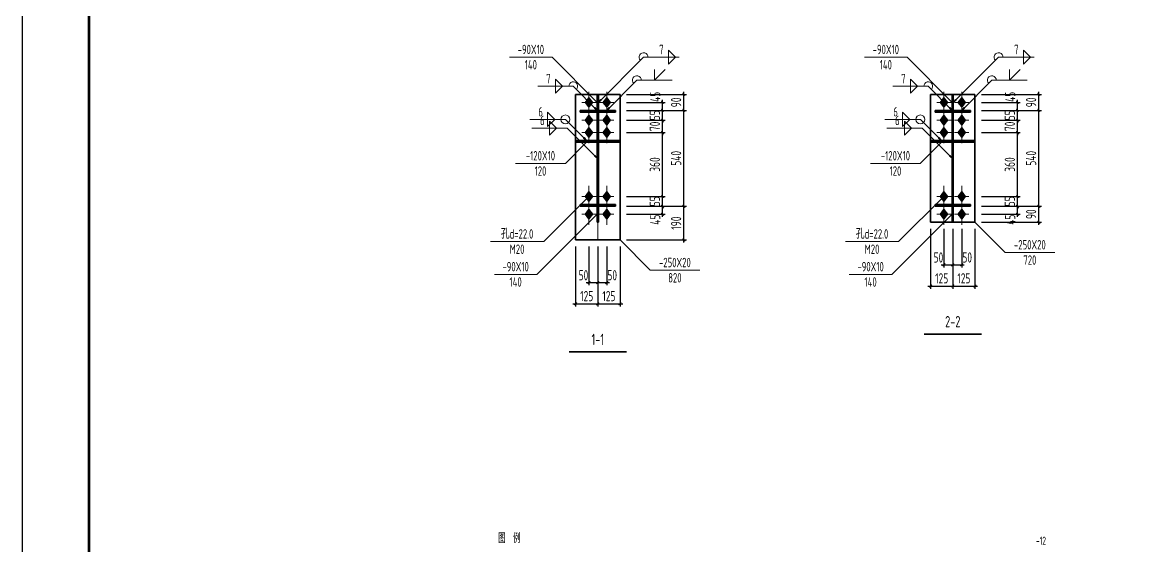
# Model space of a CAD drawing. Extents: x 753177 to 2169292, y -530934 to -273477.
# Drawn here: x 1892835 to 1955786, y -495773 to -466303 of the extents above; entities that cross this region are included whole.
import ezdxf
from ezdxf.enums import TextEntityAlignment as Align

# ---------------------------------------------------------------- set-up
doc = ezdxf.new("R2010")
doc.units = 0
doc.header["$LTSCALE"] = 1500
doc.header["$MEASUREMENT"] = 0
doc.linetypes.add('线型6', pattern=[8.75, 5, -1.25, 1.25, -1.25])
doc.layers.get('Defpoints').update_dxf_attribs({"color": 252})
doc.layers.add('00-tk', color=151, linetype='Continuous')
doc.layers.add('DIM', color=3, linetype='Continuous')
for name, color, linetype, lineweight in [('10', 7, 'Continuous', 35), ('13', 9, 'Continuous', 35), ('20', 2, 'Continuous', 35), ('TK', 252, 'Continuous', 13), ('焊缝标注', 9, 'Continuous', 18), ('螺栓孔标注', 9, 'Continuous', 18), ('钢板标注', 9, 'Continuous', 18)]:
    doc.layers.add(name, color=color, linetype=linetype, lineweight=lineweight)
doc.styles.add('FromPkpm', font='Pkpmeng', dxfattribs={"width": 0.7, "bigfont": 'hztxt'})
doc.styles.add('TSSD_Dimension', font='Tssdeng.shx', dxfattribs={"width": 0.7, "bigfont": 'hztxt.shx'})
doc.dimstyles.new('TSSD_75_150', dxfattribs={"dimtxt": 575, "dimasz": 150, "dimexe": 150, "dimexo": 375, "dimgap": 150, "dimtad": 1, "dimdec": 0, "dimlfac": 0.5, "dimzin": 0, "dimdsep": 46, "dimtxsty": 'TSSD_Dimension', "dimblk": 'ARCHTICK', "dimcen": 0, "dimdle": 150, "dimclrt": 7, "dimadec": 0, "dimazin": 0, "dimtfac": 1, "dimtdec": 0, "dimtix": 1, "dimtmove": 2, "dimatfit": 3, "dimfxl": 0, "dimtolj": 1, "dimtzin": 0, "dimarcsym": 0})

# ---------------------------------------------------------------- blocks, each defined once
blk = doc.blocks.new('A$C16496DF1')
at = {"layer": '00-tk'}
for p, q in [((0, 0), (0, 126150)), ((3750, 1500), (3750, 124650))]:
    blk.add_line(p, q, dxfattribs=at)
at = {"layer": '00-tk', "const_width": 150}
blk.add_lwpolyline([(3750, 124650), (176850, 124650), (176850, 1500), (3750, 1500)], close=True, dxfattribs=at)
blk = doc.blocks.new('_ArchTick')
at = {"color": 0, "linetype": 'ByBlock', "const_width": 0.4}
blk.add_lwpolyline([(-0.5, -0.5), (0.5, 0.5)], dxfattribs=at)
blk = doc.blocks.new('*D1301')
at = {"layer": 'Defpoints', "color": 0, "transparency": 16777216}
for p in [(1926508, -470809), (1928908, -470809), (1926508, -471259)]:
    blk.add_point(p, dxfattribs=at)
at = {"layer": 'DIM', "color": 0, "lineweight": -2, "transparency": 16777216}
for p, q in [((1926883, -470809), (1929058, -470809)), ((1928908, -471409), (1928908, -470659)), ((1926883, -471259), (1929058, -471259))]:
    blk.add_line(p, q, dxfattribs=at)
at = {"layer": 'DIM', "color": 0, "lineweight": -2, "transparency": 16777216, "xscale": 150, "yscale": 150, "zscale": 150}
for p, rotation in [((1928908, -470809), 90), ((1928908, -471259), 270)]:
    blk.add_blockref('_ArchTick', p, dxfattribs=dict(at, rotation=rotation))
at = {"layer": 'DIM', "color": 7, "transparency": 16777216, "insert": (1928496, -470499), "char_height": 575, "attachment_point": 5, "rotation": 90, "style": 'TSSD_Dimension'}
blk.add_mtext('\\A1;45', dxfattribs=at)
blk = doc.blocks.new('*D1302')
at = {"layer": 'Defpoints', "color": 0, "transparency": 16777216}
for p in [(1926508, -471259), (1928908, -471259), (1926508, -471809)]:
    blk.add_point(p, dxfattribs=at)
at = {"layer": 'DIM', "color": 0, "lineweight": -2, "transparency": 16777216}
for p, q in [((1926883, -471259), (1929058, -471259)), ((1928908, -471259), (1928908, -471109)), ((1928908, -471809), (1928908, -471259)), ((1926883, -471809), (1929058, -471809)), ((1928908, -471809), (1928908, -471959))]:
    blk.add_line(p, q, dxfattribs=at)
at = {"layer": 'DIM', "color": 0, "lineweight": -2, "transparency": 16777216, "xscale": 150, "yscale": 150, "zscale": 150}
for p, rotation in [((1928908, -471259), 270), ((1928908, -471809), 90)]:
    blk.add_blockref('_ArchTick', p, dxfattribs=dict(at, rotation=rotation))
at = {"layer": 'DIM', "color": 7, "transparency": 16777216, "insert": (1928471, -471534), "char_height": 575, "attachment_point": 5, "rotation": 90, "style": 'TSSD_Dimension'}
blk.add_mtext('\\A1;55', dxfattribs=at)
blk = doc.blocks.new('*D1303')
at = {"layer": 'Defpoints', "color": 0, "transparency": 16777216}
for p in [(1926508, -471809), (1928908, -471809), (1926508, -472509)]:
    blk.add_point(p, dxfattribs=at)
at = {"layer": 'DIM', "color": 0, "lineweight": -2, "transparency": 16777216}
for p, q in [((1926883, -471809), (1929058, -471809)), ((1928908, -471809), (1928908, -471659)), ((1928908, -472509), (1928908, -471809)), ((1926883, -472509), (1929058, -472509)), ((1928908, -472509), (1928908, -472659))]:
    blk.add_line(p, q, dxfattribs=at)
at = {"layer": 'DIM', "color": 0, "lineweight": -2, "transparency": 16777216, "xscale": 150, "yscale": 150, "zscale": 150}
for p, rotation in [((1928908, -471809), 270), ((1928908, -472509), 90)]:
    blk.add_blockref('_ArchTick', p, dxfattribs=dict(at, rotation=rotation))
at = {"layer": 'DIM', "color": 7, "transparency": 16777216, "insert": (1928471, -472159), "char_height": 575, "attachment_point": 5, "rotation": 90, "style": 'TSSD_Dimension'}
blk.add_mtext('\\A1;70', dxfattribs=at)
blk = doc.blocks.new('*D1304')
at = {"layer": 'Defpoints', "color": 0, "transparency": 16777216}
for p in [(1926508, -476657), (1926508, -477107), (1928908, -476657)]:
    blk.add_point(p, dxfattribs=at)
at = {"layer": 'DIM', "color": 0, "lineweight": -2, "transparency": 16777216}
for p, q in [((1928908, -477257), (1928908, -476507)), ((1926883, -476657), (1929058, -476657)), ((1926883, -477107), (1929058, -477107))]:
    blk.add_line(p, q, dxfattribs=at)
at = {"layer": 'DIM', "color": 0, "lineweight": -2, "transparency": 16777216, "xscale": 150, "yscale": 150, "zscale": 150}
for p, rotation in [((1928908, -476657), 90), ((1928908, -477107), 270)]:
    blk.add_blockref('_ArchTick', p, dxfattribs=dict(at, rotation=rotation))
at = {"layer": 'DIM', "color": 7, "transparency": 16777216, "insert": (1928496, -477417), "char_height": 575, "attachment_point": 5, "rotation": 90, "style": 'TSSD_Dimension'}
blk.add_mtext('\\A1;45', dxfattribs=at)
blk = doc.blocks.new('*D1305')
at = {"layer": 'Defpoints', "color": 0, "transparency": 16777216}
for p in [(1926508, -476107), (1928908, -476107), (1926508, -476657)]:
    blk.add_point(p, dxfattribs=at)
at = {"layer": 'DIM', "color": 0, "lineweight": -2, "transparency": 16777216}
for p, q in [((1926883, -476107), (1929058, -476107)), ((1928908, -476107), (1928908, -475957)), ((1928908, -476657), (1928908, -476107)), ((1926883, -476657), (1929058, -476657)), ((1928908, -476657), (1928908, -476807))]:
    blk.add_line(p, q, dxfattribs=at)
at = {"layer": 'DIM', "color": 0, "lineweight": -2, "transparency": 16777216, "xscale": 150, "yscale": 150, "zscale": 150}
for p, rotation in [((1928908, -476107), 270), ((1928908, -476657), 90)]:
    blk.add_blockref('_ArchTick', p, dxfattribs=dict(at, rotation=rotation))
at = {"layer": 'DIM', "color": 7, "transparency": 16777216, "insert": (1928471, -476382), "char_height": 575, "attachment_point": 5, "rotation": 90, "style": 'TSSD_Dimension'}
blk.add_mtext('\\A1;55', dxfattribs=at)
blk = doc.blocks.new('*D1306')
at = {"layer": 'Defpoints', "color": 0, "transparency": 16777216}
for p in [(1926508, -472509), (1928908, -472509), (1926508, -476107)]:
    blk.add_point(p, dxfattribs=at)
at = {"layer": 'DIM', "color": 0, "lineweight": -2, "transparency": 16777216}
for p, q in [((1926883, -472509), (1929058, -472509)), ((1928908, -476257), (1928908, -472359)), ((1926883, -476107), (1929058, -476107))]:
    blk.add_line(p, q, dxfattribs=at)
at = {"layer": 'DIM', "color": 0, "lineweight": -2, "transparency": 16777216, "xscale": 150, "yscale": 150, "zscale": 150}
for p, rotation in [((1928908, -472509), 90), ((1928908, -476107), 270)]:
    blk.add_blockref('_ArchTick', p, dxfattribs=dict(at, rotation=rotation))
at = {"layer": 'DIM', "color": 7, "transparency": 16777216, "insert": (1928471, -474308), "char_height": 575, "attachment_point": 5, "rotation": 90, "style": 'TSSD_Dimension'}
blk.add_mtext('\\A1;360', dxfattribs=at)
blk = doc.blocks.new('*D1307')
at = {"layer": 'Defpoints', "color": 0, "transparency": 16777216}
for p in [(1924758, -478557), (1925258, -478557), (1925258, -480957)]:
    blk.add_point(p, dxfattribs=at)
at = {"layer": 'DIM', "color": 0, "lineweight": -2, "transparency": 16777216}
for p, q in [((1924758, -478932), (1924758, -481107)), ((1925258, -478932), (1925258, -481107)), ((1924608, -480957), (1925408, -480957))]:
    blk.add_line(p, q, dxfattribs=at)
at = {"layer": 'DIM', "color": 0, "lineweight": -2, "transparency": 16777216, "xscale": 150, "yscale": 150, "zscale": 150, "rotation": 180}
blk.add_blockref('_ArchTick', (1924758, -480957), dxfattribs=at)
at = {"layer": 'DIM', "color": 0, "lineweight": -2, "transparency": 16777216, "xscale": 150, "yscale": 150, "zscale": 150}
blk.add_blockref('_ArchTick', (1925258, -480957), dxfattribs=at)
at = {"layer": 'DIM', "color": 7, "transparency": 16777216, "insert": (1924448, -480544), "char_height": 575, "attachment_point": 5, "style": 'TSSD_Dimension'}
blk.add_mtext('\\A1;50', dxfattribs=at)
blk = doc.blocks.new('*D1308')
at = {"layer": 'Defpoints', "color": 0, "transparency": 16777216}
for p in [(1925258, -478557), (1925758, -478557), (1925758, -480957)]:
    blk.add_point(p, dxfattribs=at)
at = {"layer": 'DIM', "color": 0, "lineweight": -2, "transparency": 16777216}
for p, q in [((1925258, -478932), (1925258, -481107)), ((1925758, -478932), (1925758, -481107)), ((1925108, -480957), (1925908, -480957))]:
    blk.add_line(p, q, dxfattribs=at)
at = {"layer": 'DIM', "color": 0, "lineweight": -2, "transparency": 16777216, "xscale": 150, "yscale": 150, "zscale": 150, "rotation": 180}
blk.add_blockref('_ArchTick', (1925258, -480957), dxfattribs=at)
at = {"layer": 'DIM', "color": 0, "lineweight": -2, "transparency": 16777216, "xscale": 150, "yscale": 150, "zscale": 150}
blk.add_blockref('_ArchTick', (1925758, -480957), dxfattribs=at)
at = {"layer": 'DIM', "color": 7, "transparency": 16777216, "insert": (1926069, -480544), "char_height": 575, "attachment_point": 5, "style": 'TSSD_Dimension'}
blk.add_mtext('\\A1;50', dxfattribs=at)
blk = doc.blocks.new('*D1309')
at = {"layer": 'Defpoints', "color": 0, "transparency": 16777216}
for p in [(1924008, -478557), (1925258, -478557), (1925258, -482157)]:
    blk.add_point(p, dxfattribs=at)
at = {"layer": 'DIM', "color": 0, "lineweight": -2, "transparency": 16777216}
for p, q in [((1924008, -478932), (1924008, -482307)), ((1925258, -478932), (1925258, -482307)), ((1923858, -482157), (1925408, -482157))]:
    blk.add_line(p, q, dxfattribs=at)
at = {"layer": 'DIM', "color": 0, "lineweight": -2, "transparency": 16777216, "xscale": 150, "yscale": 150, "zscale": 150, "rotation": 180}
blk.add_blockref('_ArchTick', (1924008, -482157), dxfattribs=at)
at = {"layer": 'DIM', "color": 0, "lineweight": -2, "transparency": 16777216, "xscale": 150, "yscale": 150, "zscale": 150}
blk.add_blockref('_ArchTick', (1925258, -482157), dxfattribs=at)
at = {"layer": 'DIM', "color": 7, "transparency": 16777216, "insert": (1924633, -481719), "char_height": 575, "attachment_point": 5, "style": 'TSSD_Dimension'}
blk.add_mtext('\\A1;125', dxfattribs=at)
blk = doc.blocks.new('*D1310')
at = {"layer": 'Defpoints', "color": 0, "transparency": 16777216}
for p in [(1925258, -478557), (1926508, -478557), (1926508, -482157)]:
    blk.add_point(p, dxfattribs=at)
at = {"layer": 'DIM', "color": 0, "lineweight": -2, "transparency": 16777216}
for p, q in [((1925258, -478932), (1925258, -482307)), ((1926508, -478932), (1926508, -482307)), ((1925108, -482157), (1926658, -482157))]:
    blk.add_line(p, q, dxfattribs=at)
at = {"layer": 'DIM', "color": 0, "lineweight": -2, "transparency": 16777216, "xscale": 150, "yscale": 150, "zscale": 150, "rotation": 180}
blk.add_blockref('_ArchTick', (1925258, -482157), dxfattribs=at)
at = {"layer": 'DIM', "color": 0, "lineweight": -2, "transparency": 16777216, "xscale": 150, "yscale": 150, "zscale": 150}
blk.add_blockref('_ArchTick', (1926508, -482157), dxfattribs=at)
at = {"layer": 'DIM', "color": 7, "transparency": 16777216, "insert": (1925883, -481719), "char_height": 575, "attachment_point": 5, "style": 'TSSD_Dimension'}
blk.add_mtext('\\A1;125', dxfattribs=at)
blk = doc.blocks.new('*D1311')
at = {"layer": 'Defpoints', "color": 0, "transparency": 16777216}
for p in [(1926508, -476657), (1930108, -476657), (1926508, -478557)]:
    blk.add_point(p, dxfattribs=at)
at = {"layer": 'DIM', "color": 0, "lineweight": -2, "transparency": 16777216}
for p, q in [((1930108, -478707), (1930108, -476507)), ((1926883, -476657), (1930258, -476657)), ((1926883, -478557), (1930258, -478557))]:
    blk.add_line(p, q, dxfattribs=at)
at = {"layer": 'DIM', "color": 0, "lineweight": -2, "transparency": 16777216, "xscale": 150, "yscale": 150, "zscale": 150}
for p, rotation in [((1930108, -476657), 90), ((1930108, -478557), 270)]:
    blk.add_blockref('_ArchTick', p, dxfattribs=dict(at, rotation=rotation))
at = {"layer": 'DIM', "color": 7, "transparency": 16777216, "insert": (1929671, -477607), "char_height": 575, "attachment_point": 5, "rotation": 90, "style": 'TSSD_Dimension'}
blk.add_mtext('\\A1;190', dxfattribs=at)
blk = doc.blocks.new('*D1312')
at = {"layer": 'Defpoints', "color": 0, "transparency": 16777216}
for p in [(1926508, -471259), (1930108, -471259), (1926508, -476657)]:
    blk.add_point(p, dxfattribs=at)
at = {"layer": 'DIM', "color": 0, "lineweight": -2, "transparency": 16777216}
for p, q in [((1926883, -471259), (1930258, -471259)), ((1930108, -476807), (1930108, -471109)), ((1926883, -476657), (1930258, -476657))]:
    blk.add_line(p, q, dxfattribs=at)
at = {"layer": 'DIM', "color": 0, "lineweight": -2, "transparency": 16777216, "xscale": 150, "yscale": 150, "zscale": 150}
for p, rotation in [((1930108, -471259), 90), ((1930108, -476657), 270)]:
    blk.add_blockref('_ArchTick', p, dxfattribs=dict(at, rotation=rotation))
at = {"layer": 'DIM', "color": 7, "transparency": 16777216, "insert": (1929671, -473958), "char_height": 575, "attachment_point": 5, "rotation": 90, "style": 'TSSD_Dimension'}
blk.add_mtext('\\A1;540', dxfattribs=at)
blk = doc.blocks.new('*D1313')
at = {"layer": 'Defpoints', "color": 0, "transparency": 16777216}
for p in [(1926508, -470357), (1930108, -470357), (1926508, -471259)]:
    blk.add_point(p, dxfattribs=at)
at = {"layer": 'DIM', "color": 0, "lineweight": -2, "transparency": 16777216}
for p, q in [((1930108, -471409), (1930108, -470207)), ((1926883, -470357), (1930258, -470357)), ((1926883, -471259), (1930258, -471259))]:
    blk.add_line(p, q, dxfattribs=at)
at = {"layer": 'DIM', "color": 0, "lineweight": -2, "transparency": 16777216, "xscale": 150, "yscale": 150, "zscale": 150}
for p, rotation in [((1930108, -470357), 90), ((1930108, -471259), 270)]:
    blk.add_blockref('_ArchTick', p, dxfattribs=dict(at, rotation=rotation))
at = {"layer": 'DIM', "color": 7, "transparency": 16777216, "insert": (1929671, -470808), "char_height": 575, "attachment_point": 5, "rotation": 90, "style": 'TSSD_Dimension'}
blk.add_mtext('\\A1;90', dxfattribs=at)
blk = doc.blocks.new('*D1264')
at = {"layer": 'Defpoints', "color": 0, "transparency": 16777216}
for p in [(1946508, -470809), (1948908, -470809), (1946508, -471259)]:
    blk.add_point(p, dxfattribs=at)
at = {"layer": 'DIM', "color": 0, "lineweight": -2, "transparency": 16777216}
for p, q in [((1946883, -470809), (1949058, -470809)), ((1948908, -471409), (1948908, -470659)), ((1946883, -471259), (1949058, -471259))]:
    blk.add_line(p, q, dxfattribs=at)
at = {"layer": 'DIM', "color": 0, "lineweight": -2, "transparency": 16777216, "xscale": 150, "yscale": 150, "zscale": 150}
for p, rotation in [((1948908, -470809), 90), ((1948908, -471259), 270)]:
    blk.add_blockref('_ArchTick', p, dxfattribs=dict(at, rotation=rotation))
at = {"layer": 'DIM', "color": 7, "transparency": 16777216, "insert": (1948496, -470499), "char_height": 575, "attachment_point": 5, "rotation": 90, "style": 'TSSD_Dimension'}
blk.add_mtext('\\A1;45', dxfattribs=at)
blk = doc.blocks.new('*D1265')
at = {"layer": 'Defpoints', "color": 0, "transparency": 16777216}
for p in [(1946508, -471259), (1948908, -471259), (1946508, -471809)]:
    blk.add_point(p, dxfattribs=at)
at = {"layer": 'DIM', "color": 0, "lineweight": -2, "transparency": 16777216}
for p, q in [((1946883, -471259), (1949058, -471259)), ((1948908, -471259), (1948908, -471109)), ((1948908, -471809), (1948908, -471259)), ((1946883, -471809), (1949058, -471809)), ((1948908, -471809), (1948908, -471959))]:
    blk.add_line(p, q, dxfattribs=at)
at = {"layer": 'DIM', "color": 0, "lineweight": -2, "transparency": 16777216, "xscale": 150, "yscale": 150, "zscale": 150}
for p, rotation in [((1948908, -471259), 270), ((1948908, -471809), 90)]:
    blk.add_blockref('_ArchTick', p, dxfattribs=dict(at, rotation=rotation))
at = {"layer": 'DIM', "color": 7, "transparency": 16777216, "insert": (1948471, -471534), "char_height": 575, "attachment_point": 5, "rotation": 90, "style": 'TSSD_Dimension'}
blk.add_mtext('\\A1;55', dxfattribs=at)
blk = doc.blocks.new('*D1266')
at = {"layer": 'Defpoints', "color": 0, "transparency": 16777216}
for p in [(1946508, -471809), (1948908, -471809), (1946508, -472509)]:
    blk.add_point(p, dxfattribs=at)
at = {"layer": 'DIM', "color": 0, "lineweight": -2, "transparency": 16777216}
for p, q in [((1946883, -471809), (1949058, -471809)), ((1948908, -471809), (1948908, -471659)), ((1948908, -472509), (1948908, -471809)), ((1946883, -472509), (1949058, -472509)), ((1948908, -472509), (1948908, -472659))]:
    blk.add_line(p, q, dxfattribs=at)
at = {"layer": 'DIM', "color": 0, "lineweight": -2, "transparency": 16777216, "xscale": 150, "yscale": 150, "zscale": 150}
for p, rotation in [((1948908, -471809), 270), ((1948908, -472509), 90)]:
    blk.add_blockref('_ArchTick', p, dxfattribs=dict(at, rotation=rotation))
at = {"layer": 'DIM', "color": 7, "transparency": 16777216, "insert": (1948471, -472159), "char_height": 575, "attachment_point": 5, "rotation": 90, "style": 'TSSD_Dimension'}
blk.add_mtext('\\A1;70', dxfattribs=at)
blk = doc.blocks.new('*D1267')
at = {"layer": 'Defpoints', "color": 0, "transparency": 16777216}
for p in [(1946508, -476657), (1946508, -477107), (1948908, -476657)]:
    blk.add_point(p, dxfattribs=at)
at = {"layer": 'DIM', "color": 0, "lineweight": -2, "transparency": 16777216}
for p, q in [((1948908, -477257), (1948908, -476507)), ((1946883, -476657), (1949058, -476657)), ((1946883, -477107), (1949058, -477107))]:
    blk.add_line(p, q, dxfattribs=at)
at = {"layer": 'DIM', "color": 0, "lineweight": -2, "transparency": 16777216, "xscale": 150, "yscale": 150, "zscale": 150}
for p, rotation in [((1948908, -476657), 90), ((1948908, -477107), 270)]:
    blk.add_blockref('_ArchTick', p, dxfattribs=dict(at, rotation=rotation))
at = {"layer": 'DIM', "color": 7, "transparency": 16777216, "insert": (1948496, -477417), "char_height": 575, "attachment_point": 5, "rotation": 90, "style": 'TSSD_Dimension'}
blk.add_mtext('\\A1;45', dxfattribs=at)
blk = doc.blocks.new('*D1268')
at = {"layer": 'Defpoints', "color": 0, "transparency": 16777216}
for p in [(1946508, -476107), (1948908, -476107), (1946508, -476657)]:
    blk.add_point(p, dxfattribs=at)
at = {"layer": 'DIM', "color": 0, "lineweight": -2, "transparency": 16777216}
for p, q in [((1946883, -476107), (1949058, -476107)), ((1948908, -476107), (1948908, -475957)), ((1948908, -476657), (1948908, -476107)), ((1946883, -476657), (1949058, -476657)), ((1948908, -476657), (1948908, -476807))]:
    blk.add_line(p, q, dxfattribs=at)
at = {"layer": 'DIM', "color": 0, "lineweight": -2, "transparency": 16777216, "xscale": 150, "yscale": 150, "zscale": 150}
for p, rotation in [((1948908, -476107), 270), ((1948908, -476657), 90)]:
    blk.add_blockref('_ArchTick', p, dxfattribs=dict(at, rotation=rotation))
at = {"layer": 'DIM', "color": 7, "transparency": 16777216, "insert": (1948471, -476382), "char_height": 575, "attachment_point": 5, "rotation": 90, "style": 'TSSD_Dimension'}
blk.add_mtext('\\A1;55', dxfattribs=at)
blk = doc.blocks.new('*D1269')
at = {"layer": 'Defpoints', "color": 0, "transparency": 16777216}
for p in [(1946508, -472509), (1948908, -472509), (1946508, -476107)]:
    blk.add_point(p, dxfattribs=at)
at = {"layer": 'DIM', "color": 0, "lineweight": -2, "transparency": 16777216}
for p, q in [((1946883, -472509), (1949058, -472509)), ((1948908, -476257), (1948908, -472359)), ((1946883, -476107), (1949058, -476107))]:
    blk.add_line(p, q, dxfattribs=at)
at = {"layer": 'DIM', "color": 0, "lineweight": -2, "transparency": 16777216, "xscale": 150, "yscale": 150, "zscale": 150}
for p, rotation in [((1948908, -472509), 90), ((1948908, -476107), 270)]:
    blk.add_blockref('_ArchTick', p, dxfattribs=dict(at, rotation=rotation))
at = {"layer": 'DIM', "color": 7, "transparency": 16777216, "insert": (1948471, -474308), "char_height": 575, "attachment_point": 5, "rotation": 90, "style": 'TSSD_Dimension'}
blk.add_mtext('\\A1;360', dxfattribs=at)
blk = doc.blocks.new('*D1270')
at = {"layer": 'Defpoints', "color": 0, "transparency": 16777216}
for p in [(1944758, -477557), (1945258, -477557), (1945258, -479957)]:
    blk.add_point(p, dxfattribs=at)
at = {"layer": 'DIM', "color": 0, "lineweight": -2, "transparency": 16777216}
for p, q in [((1944758, -477932), (1944758, -480107)), ((1945258, -477932), (1945258, -480107)), ((1944608, -479957), (1945408, -479957))]:
    blk.add_line(p, q, dxfattribs=at)
at = {"layer": 'DIM', "color": 0, "lineweight": -2, "transparency": 16777216, "xscale": 150, "yscale": 150, "zscale": 150, "rotation": 180}
blk.add_blockref('_ArchTick', (1944758, -479957), dxfattribs=at)
at = {"layer": 'DIM', "color": 0, "lineweight": -2, "transparency": 16777216, "xscale": 150, "yscale": 150, "zscale": 150}
blk.add_blockref('_ArchTick', (1945258, -479957), dxfattribs=at)
at = {"layer": 'DIM', "color": 7, "transparency": 16777216, "insert": (1944448, -479544), "char_height": 575, "attachment_point": 5, "style": 'TSSD_Dimension'}
blk.add_mtext('\\A1;50', dxfattribs=at)
blk = doc.blocks.new('*D1271')
at = {"layer": 'Defpoints', "color": 0, "transparency": 16777216}
for p in [(1945258, -477557), (1945758, -477557), (1945758, -479957)]:
    blk.add_point(p, dxfattribs=at)
at = {"layer": 'DIM', "color": 0, "lineweight": -2, "transparency": 16777216}
for p, q in [((1945258, -477932), (1945258, -480107)), ((1945758, -477932), (1945758, -480107)), ((1945108, -479957), (1945908, -479957))]:
    blk.add_line(p, q, dxfattribs=at)
at = {"layer": 'DIM', "color": 0, "lineweight": -2, "transparency": 16777216, "xscale": 150, "yscale": 150, "zscale": 150, "rotation": 180}
blk.add_blockref('_ArchTick', (1945258, -479957), dxfattribs=at)
at = {"layer": 'DIM', "color": 0, "lineweight": -2, "transparency": 16777216, "xscale": 150, "yscale": 150, "zscale": 150}
blk.add_blockref('_ArchTick', (1945758, -479957), dxfattribs=at)
at = {"layer": 'DIM', "color": 7, "transparency": 16777216, "insert": (1946069, -479544), "char_height": 575, "attachment_point": 5, "style": 'TSSD_Dimension'}
blk.add_mtext('\\A1;50', dxfattribs=at)
blk = doc.blocks.new('*D1272')
at = {"layer": 'Defpoints', "color": 0, "transparency": 16777216}
for p in [(1944008, -477557), (1945258, -477557), (1945258, -481157)]:
    blk.add_point(p, dxfattribs=at)
at = {"layer": 'DIM', "color": 0, "lineweight": -2, "transparency": 16777216}
for p, q in [((1944008, -477932), (1944008, -481307)), ((1945258, -477932), (1945258, -481307)), ((1943858, -481157), (1945408, -481157))]:
    blk.add_line(p, q, dxfattribs=at)
at = {"layer": 'DIM', "color": 0, "lineweight": -2, "transparency": 16777216, "xscale": 150, "yscale": 150, "zscale": 150, "rotation": 180}
blk.add_blockref('_ArchTick', (1944008, -481157), dxfattribs=at)
at = {"layer": 'DIM', "color": 0, "lineweight": -2, "transparency": 16777216, "xscale": 150, "yscale": 150, "zscale": 150}
blk.add_blockref('_ArchTick', (1945258, -481157), dxfattribs=at)
at = {"layer": 'DIM', "color": 7, "transparency": 16777216, "insert": (1944633, -480719), "char_height": 575, "attachment_point": 5, "style": 'TSSD_Dimension'}
blk.add_mtext('\\A1;125', dxfattribs=at)
blk = doc.blocks.new('*D1273')
at = {"layer": 'Defpoints', "color": 0, "transparency": 16777216}
for p in [(1945258, -477557), (1946508, -477557), (1946508, -481157)]:
    blk.add_point(p, dxfattribs=at)
at = {"layer": 'DIM', "color": 0, "lineweight": -2, "transparency": 16777216}
for p, q in [((1945258, -477932), (1945258, -481307)), ((1946508, -477932), (1946508, -481307)), ((1945108, -481157), (1946658, -481157))]:
    blk.add_line(p, q, dxfattribs=at)
at = {"layer": 'DIM', "color": 0, "lineweight": -2, "transparency": 16777216, "xscale": 150, "yscale": 150, "zscale": 150, "rotation": 180}
blk.add_blockref('_ArchTick', (1945258, -481157), dxfattribs=at)
at = {"layer": 'DIM', "color": 0, "lineweight": -2, "transparency": 16777216, "xscale": 150, "yscale": 150, "zscale": 150}
blk.add_blockref('_ArchTick', (1946508, -481157), dxfattribs=at)
at = {"layer": 'DIM', "color": 7, "transparency": 16777216, "insert": (1945883, -480719), "char_height": 575, "attachment_point": 5, "style": 'TSSD_Dimension'}
blk.add_mtext('\\A1;125', dxfattribs=at)
blk = doc.blocks.new('*D1274')
at = {"layer": 'Defpoints', "color": 0, "transparency": 16777216}
for p in [(1946508, -476657), (1950108, -476657), (1946508, -477557)]:
    blk.add_point(p, dxfattribs=at)
at = {"layer": 'DIM', "color": 0, "lineweight": -2, "transparency": 16777216}
for p, q in [((1950108, -477707), (1950108, -476507)), ((1946883, -476657), (1950258, -476657)), ((1946883, -477557), (1950258, -477557))]:
    blk.add_line(p, q, dxfattribs=at)
at = {"layer": 'DIM', "color": 0, "lineweight": -2, "transparency": 16777216, "xscale": 150, "yscale": 150, "zscale": 150}
for p, rotation in [((1950108, -476657), 90), ((1950108, -477557), 270)]:
    blk.add_blockref('_ArchTick', p, dxfattribs=dict(at, rotation=rotation))
at = {"layer": 'DIM', "color": 7, "transparency": 16777216, "insert": (1949671, -477107), "char_height": 575, "attachment_point": 5, "rotation": 90, "style": 'TSSD_Dimension'}
blk.add_mtext('\\A1;90', dxfattribs=at)
blk = doc.blocks.new('*D1275')
at = {"layer": 'Defpoints', "color": 0, "transparency": 16777216}
for p in [(1946508, -471259), (1950108, -471259), (1946508, -476657)]:
    blk.add_point(p, dxfattribs=at)
at = {"layer": 'DIM', "color": 0, "lineweight": -2, "transparency": 16777216}
for p, q in [((1946883, -471259), (1950258, -471259)), ((1950108, -476807), (1950108, -471109)), ((1946883, -476657), (1950258, -476657))]:
    blk.add_line(p, q, dxfattribs=at)
at = {"layer": 'DIM', "color": 0, "lineweight": -2, "transparency": 16777216, "xscale": 150, "yscale": 150, "zscale": 150}
for p, rotation in [((1950108, -471259), 90), ((1950108, -476657), 270)]:
    blk.add_blockref('_ArchTick', p, dxfattribs=dict(at, rotation=rotation))
at = {"layer": 'DIM', "color": 7, "transparency": 16777216, "insert": (1949671, -473958), "char_height": 575, "attachment_point": 5, "rotation": 90, "style": 'TSSD_Dimension'}
blk.add_mtext('\\A1;540', dxfattribs=at)
blk = doc.blocks.new('*D1276')
at = {"layer": 'Defpoints', "color": 0, "transparency": 16777216}
for p in [(1946508, -470357), (1950108, -470357), (1946508, -471259)]:
    blk.add_point(p, dxfattribs=at)
at = {"layer": 'DIM', "color": 0, "lineweight": -2, "transparency": 16777216}
for p, q in [((1950108, -471409), (1950108, -470207)), ((1946883, -470357), (1950258, -470357)), ((1946883, -471259), (1950258, -471259))]:
    blk.add_line(p, q, dxfattribs=at)
at = {"layer": 'DIM', "color": 0, "lineweight": -2, "transparency": 16777216, "xscale": 150, "yscale": 150, "zscale": 150}
for p, rotation in [((1950108, -470357), 90), ((1950108, -471259), 270)]:
    blk.add_blockref('_ArchTick', p, dxfattribs=dict(at, rotation=rotation))
at = {"layer": 'DIM', "color": 7, "transparency": 16777216, "insert": (1949671, -470808), "char_height": 575, "attachment_point": 5, "rotation": 90, "style": 'TSSD_Dimension'}
blk.add_mtext('\\A1;90', dxfattribs=at)

msp = doc.modelspace()

# ---------------------------------------------------------------- hatches: boundary and pattern name
at = {"layer": '10', "transparency": 33554687}
for points in [[(1924758.2, -470549.1), (1924558.2, -470809.1), (1924758.2, -471069.1), (1924958.2, -470809.1)], [(1925758.2, -470549.1), (1925558.2, -470809.1), (1925758.2, -471069.1), (1925958.2, -470809.1)], [(1944758.2, -470549.1), (1944558.2, -470809.1), (1944758.2, -471069.1), (1944958.2, -470809.1)], [(1945758.2, -470549.1), (1945558.2, -470809.1), (1945758.2, -471069.1), (1945958.2, -470809.1)], [(1924758.2, -471549.1), (1924558.2, -471809.1), (1924758.2, -472069.1), (1924958.2, -471809.1)], [(1925758.2, -471549.1), (1925558.2, -471809.1), (1925758.2, -472069.1), (1925958.2, -471809.1)], [(1944758.2, -471549.1), (1944558.2, -471809.1), (1944758.2, -472069.1), (1944958.2, -471809.1)], [(1945758.2, -471549.1), (1945558.2, -471809.1), (1945758.2, -472069.1), (1945958.2, -471809.1)], [(1924758.2, -472249.1), (1924558.2, -472509.1), (1924758.2, -472769.1), (1924958.2, -472509.1)], [(1925758.2, -472249.1), (1925558.2, -472509.1), (1925758.2, -472769.1), (1925958.2, -472509.1)], [(1944758.2, -472249.1), (1944558.2, -472509.1), (1944758.2, -472769.1), (1944958.2, -472509.1)], [(1945758.2, -472249.1), (1945558.2, -472509.1), (1945758.2, -472769.1), (1945958.2, -472509.1)], [(1924758.2, -475846.5), (1924558.2, -476106.5), (1924758.2, -476366.5), (1924958.2, -476106.5)], [(1925758.2, -475846.5), (1925558.2, -476106.5), (1925758.2, -476366.5), (1925958.2, -476106.5)], [(1944758.2, -475846.5), (1944558.2, -476106.5), (1944758.2, -476366.5), (1944958.2, -476106.5)], [(1945758.2, -475846.5), (1945558.2, -476106.5), (1945758.2, -476366.5), (1945958.2, -476106.5)], [(1924758.2, -476846.5), (1924558.2, -477106.5), (1924758.2, -477366.5), (1924958.2, -477106.5)], [(1925758.2, -476846.5), (1925558.2, -477106.5), (1925758.2, -477366.5), (1925958.2, -477106.5)], [(1944758.2, -476846.5), (1944558.2, -477106.5), (1944758.2, -477366.5), (1944958.2, -477106.5)], [(1945758.2, -476846.5), (1945558.2, -477106.5), (1945758.2, -477366.5), (1945958.2, -477106.5)]]:
    msp.add_hatch(color=1, dxfattribs=at).paths.add_polyline_path(points)
at = {"layer": '焊缝标注', "transparency": 33554687}
for points in [[(1925288.2, -470809.1), (1925450.9, -470688.9), (1925408.5, -470646.5)], [(1945288.2, -470809.1), (1945450.9, -470688.9), (1945408.5, -470646.5)], [(1925228.2, -471259.1), (1925108.2, -471096.3), (1925065.7, -471138.7)], [(1925758.2, -471259.1), (1925920.9, -471138.9), (1925878.5, -471096.5)], [(1945228.2, -471259.1), (1945108.2, -471096.3), (1945065.7, -471138.7)], [(1945758.2, -471259.1), (1945920.9, -471138.9), (1945878.5, -471096.5)], [(1924618.2, -472959.1), (1924498.2, -472796.3), (1924455.7, -472838.7)], [(1944618.2, -472959.1), (1944498.2, -472796.3), (1944455.7, -472838.7)], [(1925228.2, -473957.8), (1925108.2, -473795), (1925065.7, -473837.4)], [(1945228.2, -473957.8), (1945108.2, -473795), (1945065.7, -473837.4)]]:
    msp.add_hatch(color=256, dxfattribs=at).paths.add_polyline_path(points)

# ---------------------------------------------------------------- linework, layer by layer
at = {"layer": '10', "color": 9, "lineweight": 18, "ltscale": 2}
for p, q in [((1924758.2, -470209.1), (1924758.2, -471409.1)), ((1925758.2, -470209.1), (1925758.2, -471409.1)), ((1944758.2, -470209.1), (1944758.2, -471409.1)), ((1945758.2, -470209.1), (1945758.2, -471409.1)), ((1925158.2, -470809.1), (1924358.2, -470809.1)), ((1926158.2, -470809.1), (1925358.2, -470809.1)), ((1945158.2, -470809.1), (1944358.2, -470809.1)), ((1946158.2, -470809.1), (1945358.2, -470809.1)), ((1924758.2, -471209.1), (1924758.2, -472409.1)), ((1925758.2, -471209.1), (1925758.2, -472409.1)), ((1944758.2, -471209.1), (1944758.2, -472409.1)), ((1945758.2, -471209.1), (1945758.2, -472409.1)), ((1925158.2, -471809.1), (1924358.2, -471809.1)), ((1924758.2, -471909.1), (1924758.2, -473109.1)), ((1926158.2, -471809.1), (1925358.2, -471809.1)), ((1925758.2, -471909.1), (1925758.2, -473109.1)), ((1945158.2, -471809.1), (1944358.2, -471809.1)), ((1944758.2, -471909.1), (1944758.2, -473109.1)), ((1946158.2, -471809.1), (1945358.2, -471809.1)), ((1945758.2, -471909.1), (1945758.2, -473109.1)), ((1925158.2, -472509.1), (1924358.2, -472509.1)), ((1926158.2, -472509.1), (1925358.2, -472509.1)), ((1945158.2, -472509.1), (1944358.2, -472509.1)), ((1946158.2, -472509.1), (1945358.2, -472509.1)), ((1924758.2, -475506.5), (1924758.2, -476706.5)), ((1925758.2, -475506.5), (1925758.2, -476706.5)), ((1944758.2, -475506.5), (1944758.2, -476706.5)), ((1945758.2, -475506.5), (1945758.2, -476706.5)), ((1925158.2, -476106.5), (1924358.2, -476106.5)), ((1924758.2, -476506.5), (1924758.2, -477706.5)), ((1926158.2, -476106.5), (1925358.2, -476106.5)), ((1925758.2, -476506.5), (1925758.2, -477706.5)), ((1945158.2, -476106.5), (1944358.2, -476106.5)), ((1944758.2, -476506.5), (1944758.2, -477706.5)), ((1946158.2, -476106.5), (1945358.2, -476106.5)), ((1945758.2, -476506.5), (1945758.2, -477706.5)), ((1925158.2, -477106.5), (1924358.2, -477106.5)), ((1926158.2, -477106.5), (1925358.2, -477106.5)), ((1945158.2, -477106.5), (1944358.2, -477106.5)), ((1946158.2, -477106.5), (1945358.2, -477106.5))]:
    msp.add_line(p, q, dxfattribs=at)
at = {"layer": '10', "linetype": '线型6', "lineweight": 18, "ltscale": 2}
for p, q in [((1925258.2, -478576.5), (1925258.2, -470336.5)), ((1945258.2, -477576.5), (1945258.2, -470336.5))]:
    msp.add_line(p, q, dxfattribs=at)
at = {"layer": '10', "color": 3, "lineweight": 35, "ltscale": 2}
for p, q in [((1926258.2, -471259.1), (1924258.2, -471259.1)), ((1924258.2, -471259.1), (1924258.2, -471359.1)), ((1924258.2, -471359.1), (1926258.2, -471359.1)), ((1925228.2, -476556.5), (1925228.2, -471359.1)), ((1925288.2, -476556.5), (1925288.2, -471359.1)), ((1926258.2, -471359.1), (1926258.2, -471259.1)), ((1946258.2, -471259.1), (1944258.2, -471259.1)), ((1944258.2, -471259.1), (1944258.2, -471359.1)), ((1944258.2, -471359.1), (1946258.2, -471359.1)), ((1945228.2, -476556.5), (1945228.2, -471359.1)), ((1945288.2, -476556.5), (1945288.2, -471359.1)), ((1946258.2, -471359.1), (1946258.2, -471259.1)), ((1926258.2, -476556.5), (1924258.2, -476556.5)), ((1924258.2, -476556.5), (1924258.2, -476656.5)), ((1924258.2, -476656.5), (1926258.2, -476656.5)), ((1926258.2, -476656.5), (1926258.2, -476556.5)), ((1946258.2, -476556.5), (1944258.2, -476556.5)), ((1944258.2, -476556.5), (1944258.2, -476656.5)), ((1944258.2, -476656.5), (1946258.2, -476656.5)), ((1946258.2, -476656.5), (1946258.2, -476556.5))]:
    msp.add_line(p, q, dxfattribs=at)
at = {"layer": '10', "lineweight": 35, "ltscale": 2}
for p, q in [((1943638.2, -483856.5), (1946878.2, -483856.5)), ((1923638.2, -484856.5), (1926878.2, -484856.5))]:
    msp.add_line(p, q, dxfattribs=at)
at = {"layer": '10', "color": 1, "linetype": 'Continuous'}
for points in [[(1924758.2, -470549.1), (1924558.2, -470809.1), (1924758.2, -471069.1), (1924958.2, -470809.1)], [(1925758.2, -470549.1), (1925558.2, -470809.1), (1925758.2, -471069.1), (1925958.2, -470809.1)], [(1944758.2, -470549.1), (1944558.2, -470809.1), (1944758.2, -471069.1), (1944958.2, -470809.1)], [(1945758.2, -470549.1), (1945558.2, -470809.1), (1945758.2, -471069.1), (1945958.2, -470809.1)], [(1924758.2, -471549.1), (1924558.2, -471809.1), (1924758.2, -472069.1), (1924958.2, -471809.1)], [(1925758.2, -471549.1), (1925558.2, -471809.1), (1925758.2, -472069.1), (1925958.2, -471809.1)], [(1944758.2, -471549.1), (1944558.2, -471809.1), (1944758.2, -472069.1), (1944958.2, -471809.1)], [(1945758.2, -471549.1), (1945558.2, -471809.1), (1945758.2, -472069.1), (1945958.2, -471809.1)], [(1924758.2, -472249.1), (1924558.2, -472509.1), (1924758.2, -472769.1), (1924958.2, -472509.1)], [(1925758.2, -472249.1), (1925558.2, -472509.1), (1925758.2, -472769.1), (1925958.2, -472509.1)], [(1944758.2, -472249.1), (1944558.2, -472509.1), (1944758.2, -472769.1), (1944958.2, -472509.1)], [(1945758.2, -472249.1), (1945558.2, -472509.1), (1945758.2, -472769.1), (1945958.2, -472509.1)], [(1924758.2, -475846.5), (1924558.2, -476106.5), (1924758.2, -476366.5), (1924958.2, -476106.5)], [(1925758.2, -475846.5), (1925558.2, -476106.5), (1925758.2, -476366.5), (1925958.2, -476106.5)], [(1944758.2, -475846.5), (1944558.2, -476106.5), (1944758.2, -476366.5), (1944958.2, -476106.5)], [(1945758.2, -475846.5), (1945558.2, -476106.5), (1945758.2, -476366.5), (1945958.2, -476106.5)], [(1924758.2, -476846.5), (1924558.2, -477106.5), (1924758.2, -477366.5), (1924958.2, -477106.5)], [(1925758.2, -476846.5), (1925558.2, -477106.5), (1925758.2, -477366.5), (1925958.2, -477106.5)], [(1944758.2, -476846.5), (1944558.2, -477106.5), (1944758.2, -477366.5), (1944958.2, -477106.5)], [(1945758.2, -476846.5), (1945558.2, -477106.5), (1945758.2, -477366.5), (1945958.2, -477106.5)]]:
    msp.add_lwpolyline(points, close=True, dxfattribs=at)
at = {"layer": '20', "lineweight": 35, "ltscale": 2}
for p, q in [((1926508.2, -470356.5), (1924008.2, -470356.5)), ((1924008.2, -470356.5), (1924008.2, -478556.5)), ((1925288.2, -470359.1), (1925228.2, -470359.1)), ((1925228.2, -470359.1), (1925228.2, -471259.1)), ((1925288.2, -471259.1), (1925288.2, -470359.1)), ((1926508.2, -478556.5), (1926508.2, -470356.5)), ((1946508.2, -470356.5), (1944008.2, -470356.5)), ((1944008.2, -470356.5), (1944008.2, -477556.5)), ((1945288.2, -470359.1), (1945228.2, -470359.1)), ((1945228.2, -470359.1), (1945228.2, -471259.1)), ((1945288.2, -471259.1), (1945288.2, -470359.1)), ((1946508.2, -477556.5), (1946508.2, -470356.5)), ((1925228.2, -471259.1), (1925288.2, -471259.1)), ((1945228.2, -471259.1), (1945288.2, -471259.1)), ((1925228.2, -472959.1), (1924008.2, -472959.1)), ((1924008.2, -472959.1), (1924008.2, -473059.1)), ((1924008.2, -473059.1), (1925228.2, -473059.1)), ((1925228.2, -473059.1), (1925228.2, -472959.1)), ((1925288.2, -472959.1), (1926508.2, -472959.1)), ((1925288.2, -473059.1), (1925288.2, -472959.1)), ((1926508.2, -473059.1), (1925288.2, -473059.1)), ((1926508.2, -472959.1), (1926508.2, -473059.1)), ((1945228.2, -472959.1), (1944008.2, -472959.1)), ((1944008.2, -472959.1), (1944008.2, -473059.1)), ((1944008.2, -473059.1), (1945228.2, -473059.1)), ((1945228.2, -473059.1), (1945228.2, -472959.1)), ((1945288.2, -472959.1), (1946508.2, -472959.1)), ((1945288.2, -473059.1), (1945288.2, -472959.1)), ((1946508.2, -473059.1), (1945288.2, -473059.1)), ((1946508.2, -472959.1), (1946508.2, -473059.1)), ((1925228.2, -476656.5), (1925288.2, -476656.5)), ((1925228.2, -477556.5), (1925228.2, -476656.5)), ((1925288.2, -476656.5), (1925288.2, -477556.5)), ((1945228.2, -476656.5), (1945288.2, -476656.5)), ((1945228.2, -477556.5), (1945228.2, -476656.5)), ((1945288.2, -476656.5), (1945288.2, -477556.5)), ((1925288.2, -477556.5), (1925228.2, -477556.5)), ((1944008.2, -477556.5), (1946508.2, -477556.5)), ((1945288.2, -477556.5), (1945228.2, -477556.5)), ((1924008.2, -478556.5), (1926508.2, -478556.5))]:
    msp.add_line(p, q, dxfattribs=at)
at = {"layer": '焊缝标注', "lineweight": 18, "ltscale": 2}
for p, q in [((1925288.2, -470809.1), (1927834.8, -468264.5)), ((1927834.8, -468264.5), (1929834.8, -468264.5)), ((1929234.8, -467864.5), (1929634.8, -468264.5)), ((1929234.8, -468264.5), (1929234.8, -467864.5)), ((1929234.8, -468664.5), (1929634.8, -468264.5)), ((1929234.8, -468264.5), (1929234.8, -468664.5)), ((1945288.2, -470809.1), (1947834.8, -468264.5)), ((1947834.8, -468264.5), (1949834.8, -468264.5)), ((1949234.8, -467864.5), (1949634.8, -468264.5)), ((1949234.8, -468264.5), (1949234.8, -467864.5)), ((1949234.8, -468664.5), (1949634.8, -468264.5)), ((1949234.8, -468264.5), (1949234.8, -468664.5)), ((1928455.9, -469562.7), (1928455.9, -468962.7)), ((1928455.9, -469562.7), (1929055.9, -468962.7)), ((1948455.9, -469562.7), (1948455.9, -468962.7)), ((1948455.9, -469562.7), (1949055.9, -468962.7)), ((1923272.2, -469899.8), (1922872.2, -469499.8)), ((1922872.2, -469899.8), (1922872.2, -469499.8)), ((1925758.2, -471259.1), (1927455.9, -469562.7)), ((1927455.9, -469562.7), (1929455.9, -469562.7)), ((1943272.2, -469899.8), (1942872.2, -469499.8)), ((1942872.2, -469899.8), (1942872.2, -469499.8)), ((1945758.2, -471259.1), (1947455.9, -469562.7)), ((1947455.9, -469562.7), (1949455.9, -469562.7)), ((1923872.2, -469899.8), (1921872.2, -469899.8)), ((1923272.2, -469899.8), (1922872.2, -470299.8)), ((1922872.2, -469899.8), (1922872.2, -470299.8)), ((1925228.2, -471259.1), (1923872.2, -469899.8)), ((1943872.2, -469899.8), (1941872.2, -469899.8)), ((1943272.2, -469899.8), (1942872.2, -470299.8)), ((1942872.2, -469899.8), (1942872.2, -470299.8)), ((1945228.2, -471259.1), (1943872.2, -469899.8)), ((1922831.7, -471769.7), (1922431.7, -471369.7)), ((1922431.7, -471769.7), (1922431.7, -471369.7)), ((1942831.7, -471769.7), (1942431.7, -471369.7)), ((1942431.7, -471769.7), (1942431.7, -471369.7)), ((1923431.7, -471769.7), (1921431.7, -471769.7)), ((1922831.7, -471769.7), (1922431.7, -472169.7)), ((1922431.7, -471769.7), (1922431.7, -472169.7)), ((1922933.2, -472258.7), (1922533.2, -471858.7)), ((1922533.2, -472258.7), (1922533.2, -471858.7)), ((1924618.2, -472959.1), (1923431.7, -471769.7)), ((1943431.7, -471769.7), (1941431.7, -471769.7)), ((1942831.7, -471769.7), (1942431.7, -472169.7)), ((1942431.7, -471769.7), (1942431.7, -472169.7)), ((1942933.2, -472258.7), (1942533.2, -471858.7)), ((1942533.2, -472258.7), (1942533.2, -471858.7)), ((1944618.2, -472959.1), (1943431.7, -471769.7)), ((1923533.2, -472258.7), (1921533.2, -472258.7)), ((1922933.2, -472258.7), (1922533.2, -472658.7)), ((1922533.2, -472258.7), (1922533.2, -472658.7)), ((1925228.2, -473957.8), (1923533.2, -472258.7)), ((1943533.2, -472258.7), (1941533.2, -472258.7)), ((1942933.2, -472258.7), (1942533.2, -472658.7)), ((1942533.2, -472258.7), (1942533.2, -472658.7)), ((1945228.2, -473957.8), (1943533.2, -472258.7))]:
    msp.add_line(p, q, dxfattribs=at)
at = {"layer": '焊缝标注', "linetype": 'Continuous'}
for points in [[(1925288.2, -470809.1), (1925450.9, -470688.9), (1925408.5, -470646.5)], [(1945288.2, -470809.1), (1945450.9, -470688.9), (1945408.5, -470646.5)], [(1925228.2, -471259.1), (1925108.2, -471096.3), (1925065.7, -471138.7)], [(1925758.2, -471259.1), (1925920.9, -471138.9), (1925878.5, -471096.5)], [(1945228.2, -471259.1), (1945108.2, -471096.3), (1945065.7, -471138.7)], [(1945758.2, -471259.1), (1945920.9, -471138.9), (1945878.5, -471096.5)], [(1924618.2, -472959.1), (1924498.2, -472796.3), (1924455.7, -472838.7)], [(1944618.2, -472959.1), (1944498.2, -472796.3), (1944455.7, -472838.7)], [(1925228.2, -473957.8), (1925108.2, -473795), (1925065.7, -473837.4)], [(1945228.2, -473957.8), (1945108.2, -473795), (1945065.7, -473837.4)]]:
    msp.add_lwpolyline(points, close=True, dxfattribs=at)
at = {"layer": '焊缝标注', "lineweight": 18, "ltscale": 2}
for centre in [(1923431.7, -471769.7), (1943431.7, -471769.7)]:
    msp.add_circle(centre, 250, dxfattribs=at)
for centre, start, end in [((1927834.8, -468264.5), 0, 224.977188), ((1947834.8, -468264.5), 0, 224.977188), ((1927455.9, -469562.7), 0, 224.977188), ((1947455.9, -469562.7), 0, 224.977188), ((1923872.2, -469899.8), 314.93158, 180), ((1943872.2, -469899.8), 314.93158, 180)]:
    msp.add_arc(centre, 250, start, end, dxfattribs=at)
at = {"layer": '螺栓孔标注', "lineweight": 18, "ltscale": 2}
for p, q in [((1924758.2, -476106.5), (1922207.6, -478647)), ((1944758.2, -476106.5), (1942207.6, -478647)), ((1922207.6, -478647), (1919207.6, -478647)), ((1942207.6, -478647), (1939207.6, -478647))]:
    msp.add_line(p, q, dxfattribs=at)
at = {"layer": '螺栓孔标注', "ltscale": 2}
for points in [[(1924758.4, -476106.5, 0.4, 0.4, 1), (1924758, -476106.5, 0.4, 0.4, 1)], [(1944758.4, -476106.5, 0.4, 0.4, 1), (1944758, -476106.5, 0.4, 0.4, 1)]]:
    msp.add_lwpolyline(points, format="xyseb", close=True, dxfattribs=at)
at = {"layer": '钢板标注', "lineweight": 18, "ltscale": 2}
for p, q in [((1922685.7, -468260.4), (1920285.7, -468260.4)), ((1925228.2, -470809.1), (1922685.7, -468260.4)), ((1942685.7, -468260.4), (1940285.7, -468260.4)), ((1945228.2, -470809.1), (1942685.7, -468260.4)), ((1924618.2, -473059.1), (1923427.9, -474244.6)), ((1944618.2, -473059.1), (1943427.9, -474244.6)), ((1923427.9, -474244.6), (1920627.9, -474244.6)), ((1943427.9, -474244.6), (1940627.9, -474244.6)), ((1925228.2, -477106.5), (1921827.4, -480493.9)), ((1945228.2, -477106.5), (1941827.4, -480493.9)), ((1946508.2, -477556.5), (1948200.5, -479258.3)), ((1926508.2, -478556.5), (1928200.5, -480258.3)), ((1948200.5, -479258.3), (1951000.5, -479258.3)), ((1928200.5, -480258.3), (1931000.5, -480258.3)), ((1921827.4, -480493.9), (1919427.4, -480493.9)), ((1941827.4, -480493.9), (1939427.4, -480493.9))]:
    msp.add_line(p, q, dxfattribs=at)
at = {"layer": '钢板标注', "ltscale": 2}
for points in [[(1925228.4, -470809.1, 0.4, 0.4, 1), (1925228, -470809.1, 0.4, 0.4, 1)], [(1945228.4, -470809.1, 0.4, 0.4, 1), (1945228, -470809.1, 0.4, 0.4, 1)], [(1924618.4, -473059.1, 0.4, 0.4, 1), (1924618, -473059.1, 0.4, 0.4, 1)], [(1944618.4, -473059.1, 0.4, 0.4, 1), (1944618, -473059.1, 0.4, 0.4, 1)], [(1925228.4, -477106.5, 0.4, 0.4, 1), (1925228, -477106.5, 0.4, 0.4, 1)], [(1945228.4, -477106.5, 0.4, 0.4, 1), (1945228, -477106.5, 0.4, 0.4, 1)], [(1946508.4, -477556.5, 0.4, 0.4, 1), (1946508, -477556.5, 0.4, 0.4, 1)], [(1926508.4, -478556.5, 0.4, 0.4, 1), (1926508, -478556.5, 0.4, 0.4, 1)]]:
    msp.add_lwpolyline(points, format="xyseb", close=True, dxfattribs=at)

# ---------------------------------------------------------------- block references
at = {"layer": 'TK', "color": 2, "linetype": 'ByBlock'}
msp.add_blockref('A$C16496DF1', (1892834.7, -530934.4), dxfattribs=at)

# ---------------------------------------------------------------- texts
at = {"layer": '10', "color": 7, "lineweight": 25, "style": 'TSSD_Dimension', "width": 0.7}
for s, p in [('2-2', (1945258.2, -483156.5)), ('1-1', (1925258.2, -484156.5))]:
    msp.add_text(s, height=630, dxfattribs=at).set_placement(p, align=Align.MIDDLE_CENTER)
at = {"layer": '13', "color": 7, "lineweight": 25, "style": 'FromPkpm', "width": 0.58}
msp.add_text('图  例', height=525, dxfattribs=at).set_placement((1919642.6, -495359.7), align=Align.MIDDLE_LEFT)
at = {"layer": '焊缝标注', "lineweight": 25, "style": 'TSSD_Dimension', "width": 0.7}
for s, p in [('7', (1928834.8, -468099.5)), ('7', (1948834.8, -468099.5)), ('7', (1922472.2, -469734.8)), ('7', (1942472.2, -469734.8)), ('6', (1922031.7, -471604.7)), ('6', (1942031.7, -471604.7)), ('6', (1922133.2, -472093.7)), ('6', (1942133.2, -472093.7))]:
    msp.add_text(s, height=531, dxfattribs=at).set_placement(p, align=Align.CENTER)
at = {"layer": '螺栓孔标注', "lineweight": 25, "style": 'TSSD_Dimension', "width": 0.7}
for p in [(1920707.6, -478482), (1940707.6, -478482)]:
    msp.add_text('孔d=22.0', height=531, dxfattribs=at).set_placement(p, align=Align.CENTER)
for p in [(1920707.6, -478812), (1940707.6, -478812)]:
    msp.add_text('M20', height=531, dxfattribs=at).set_placement(p, align=Align.TOP_CENTER)
at = {"layer": '钢板标注', "lineweight": 25, "style": 'TSSD_Dimension', "width": 0.7}
for s, p in [('-90X10', (1921485.7, -468095.4)), ('-90X10', (1941485.7, -468095.4)), ('-120X10', (1922027.9, -474079.6)), ('-120X10', (1942027.9, -474079.6)), ('-250X20', (1949600.5, -479093.3)), ('-250X20', (1929600.5, -480093.3)), ('-90X10', (1920627.4, -480328.9)), ('-90X10', (1940627.4, -480328.9))]:
    msp.add_text(s, height=531, dxfattribs=at).set_placement(p, align=Align.CENTER)
for s, p in [('140', (1921485.7, -468425.4)), ('140', (1941485.7, -468425.4)), ('120', (1922027.9, -474409.6)), ('120', (1942027.9, -474409.6)), ('720', (1949600.5, -479423.3)), ('140', (1920627.4, -480658.9)), ('820', (1929600.5, -480423.3)), ('140', (1940627.4, -480658.9))]:
    msp.add_text(s, height=531, dxfattribs=at).set_placement(p, align=Align.TOP_CENTER)
at = {"layer": '钢板标注', "color": 7, "lineweight": 25, "style": 'FromPkpm', "width": 0.58}
msp.add_text('-12', height=450, dxfattribs=at).set_placement((1950228.7, -495720.2), align=Align.CENTER)

# ---------------------------------------------------------------- dimensions: what is measured, and where the dimension line sits
at = {"layer": 'DIM'}
for base, p1, p2, picture, middle in [((1928908.2, -470809.1), (1926508.2, -471259.1), (1926508.2, -470809.1), '*D1301', (1928495.7, -470498.8)), ((1948908.2, -470809.1), (1946508.2, -471259.1), (1946508.2, -470809.1), '*D1264', (1948495.7, -470498.8)), ((1928908.2, -476656.5), (1926508.2, -477106.5), (1926508.2, -476656.5), '*D1304', (1928495.7, -477416.8)), ((1948908.2, -476656.5), (1946508.2, -477106.5), (1946508.2, -476656.5), '*D1267', (1948495.7, -477416.8))]:
    dim = msp.add_linear_dim(base=base, p1=p1, p2=p2, angle=90, text='45', dimstyle='TSSD_75_150', dxfattribs=at)
    dim.commit()
    dim.dimension.update_dxf_attribs({"geometry": picture, "text_midpoint": middle, "dimtype": 160})
for base, p1, p2, text, picture, middle in [((1930108.2, -470356.5), (1926508.2, -471259.1), (1926508.2, -470356.5), '90', '*D1313', (1929670.7, -470807.8)), ((1950108.2, -470356.5), (1946508.2, -471259.1), (1946508.2, -470356.5), '90', '*D1276', (1949670.7, -470807.8)), ((1928908.2, -471259.1), (1926508.2, -471809.1), (1926508.2, -471259.1), '55', '*D1302', (1928470.7, -471534.1)), ((1930108.2, -471259.1), (1926508.2, -476656.5), (1926508.2, -471259.1), '540', '*D1312', (1929670.7, -473957.8)), ((1948908.2, -471259.1), (1946508.2, -471809.1), (1946508.2, -471259.1), '55', '*D1265', (1948470.7, -471534.1)), ((1950108.2, -471259.1), (1946508.2, -476656.5), (1946508.2, -471259.1), '540', '*D1275', (1949670.7, -473957.8)), ((1928908.2, -471809.1), (1926508.2, -472509.1), (1926508.2, -471809.1), '70', '*D1303', (1928470.7, -472159.1)), ((1948908.2, -471809.1), (1946508.2, -472509.1), (1946508.2, -471809.1), '70', '*D1266', (1948470.7, -472159.1)), ((1928908.2, -472509.1), (1926508.2, -476106.5), (1926508.2, -472509.1), '360', '*D1306', (1928470.7, -474307.8)), ((1948908.2, -472509.1), (1946508.2, -476106.5), (1946508.2, -472509.1), '360', '*D1269', (1948470.7, -474307.8)), ((1928908.2, -476106.5), (1926508.2, -476656.5), (1926508.2, -476106.5), '55', '*D1305', (1928470.7, -476381.5)), ((1930108.2, -476656.5), (1926508.2, -478556.5), (1926508.2, -476656.5), '190', '*D1311', (1929670.7, -477606.5)), ((1948908.2, -476106.5), (1946508.2, -476656.5), (1946508.2, -476106.5), '55', '*D1268', (1948470.7, -476381.5)), ((1950108.2, -476656.5), (1946508.2, -477556.5), (1946508.2, -476656.5), '90', '*D1274', (1949670.7, -477106.5))]:
    dim = msp.add_linear_dim(base=base, p1=p1, p2=p2, angle=90, text=text, dimstyle='TSSD_75_150', dxfattribs=at)
    dim.commit()
    dim.dimension.update_dxf_attribs({"geometry": picture, "text_midpoint": middle})
for base, p1, p2, picture, middle in [((1945258.2, -481156.5), (1944008.2, -477556.5), (1945258.2, -477556.5), '*D1272', (1944633.2, -480719)), ((1946508.2, -481156.5), (1945258.2, -477556.5), (1946508.2, -477556.5), '*D1273', (1945883.2, -480719)), ((1925258.2, -482156.5), (1924008.2, -478556.5), (1925258.2, -478556.5), '*D1309', (1924633.2, -481719)), ((1926508.2, -482156.5), (1925258.2, -478556.5), (1926508.2, -478556.5), '*D1310', (1925883.2, -481719))]:
    dim = msp.add_linear_dim(base=base, p1=p1, p2=p2, text='125', dimstyle='TSSD_75_150', dxfattribs=at)
    dim.commit()
    dim.dimension.update_dxf_attribs({"geometry": picture, "text_midpoint": middle})
for base, p1, p2, picture, middle in [((1945258.2, -479956.5), (1944758.2, -477556.5), (1945258.2, -477556.5), '*D1270', (1944447.9, -479544)), ((1945758.2, -479956.5), (1945258.2, -477556.5), (1945758.2, -477556.5), '*D1271', (1946068.5, -479544)), ((1925258.2, -480956.5), (1924758.2, -478556.5), (1925258.2, -478556.5), '*D1307', (1924447.9, -480544)), ((1925758.2, -480956.5), (1925258.2, -478556.5), (1925758.2, -478556.5), '*D1308', (1926068.5, -480544))]:
    dim = msp.add_linear_dim(base=base, p1=p1, p2=p2, text='50', dimstyle='TSSD_75_150', dxfattribs=at)
    dim.commit()
    dim.dimension.update_dxf_attribs({"geometry": picture, "text_midpoint": middle, "dimtype": 160})

doc.saveas('drawing.dxf')
